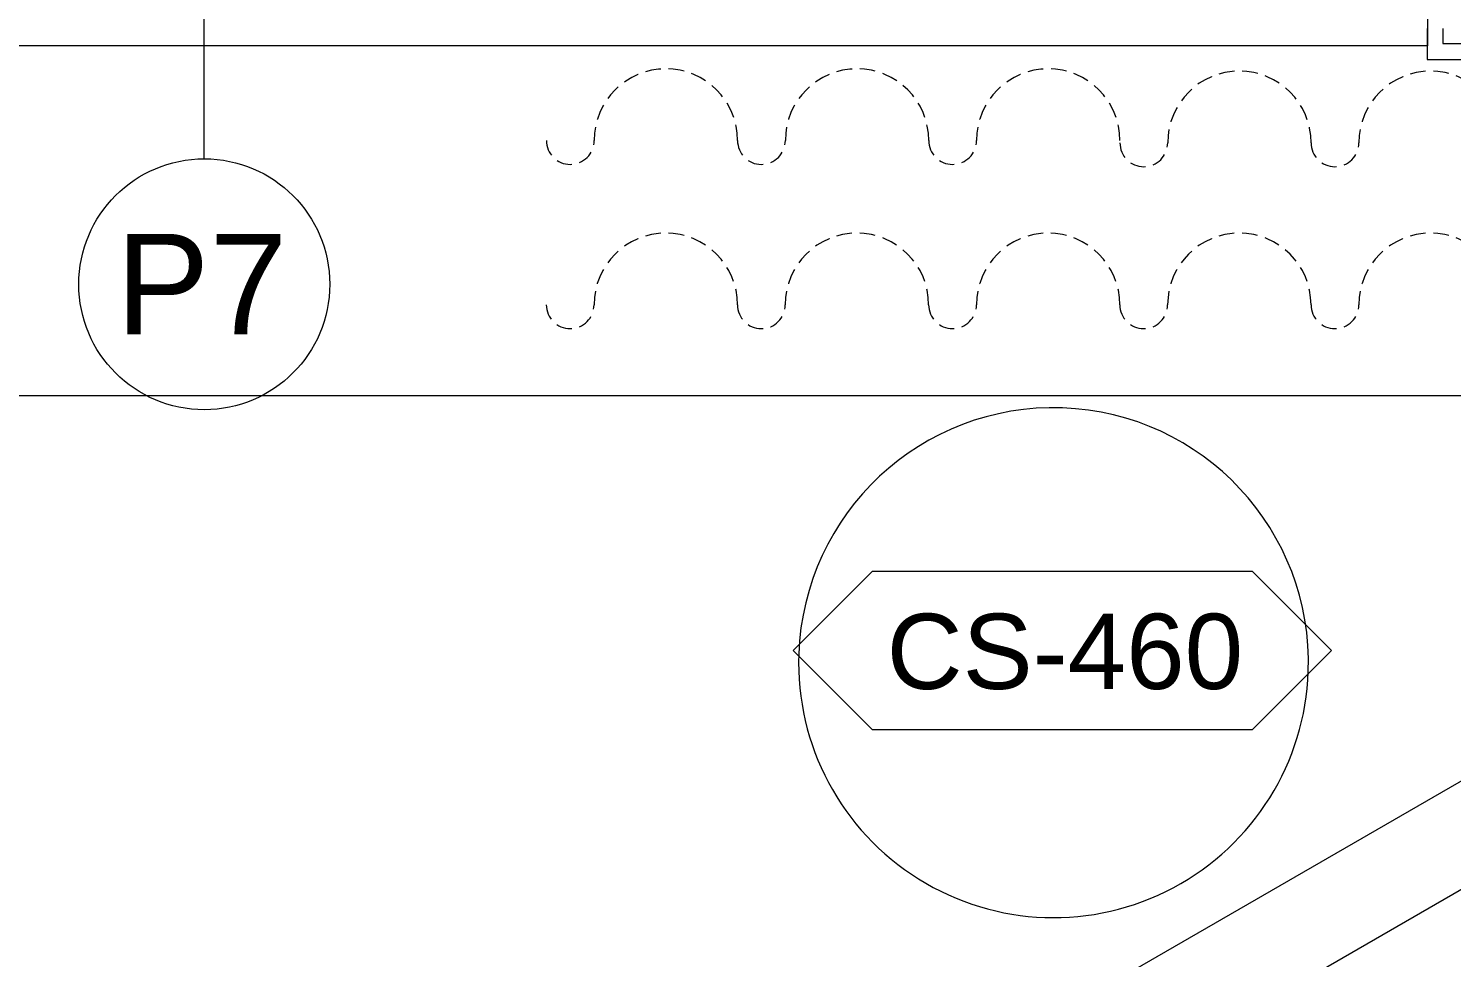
# Model space of a CAD drawing. Header units: centimetres. Extents: x 118932 to 154602, y -32682 to -23521.
# Drawn here: x 139593.2 to 139706.6, y -25336.1 to -25262 of the extents above; entities that cross this region are included whole.
import ezdxf
from ezdxf.enums import TextEntityAlignment as Align

# ---------------------------------------------------------------- set-up
doc = ezdxf.new("R2010")
doc.units = ezdxf.units.CM
doc.header["$LTSCALE"] = 50
doc.header["$MEASUREMENT"] = 0
doc.linetypes.add('HIDDEN', pattern=[0.375, 0.25, -0.125])
for name, color, linetype, lineweight, true_color in [('GEN_00_BL_Yazı', 7, 'Continuous', 0, 0x4f5250), ('GEN_02_TF_Mobilya', 7, 'Continuous', 5, 0x745e3d), ('GEN_02_TF_Pencere', 7, 'Continuous', 9, 0x6093ac), ('GEN_05_ML_Alçıpan_giydirme', 7, 'Continuous', 18, 0x7ebab5), ('GEN_05_ML_Mermer', 7, 'Continuous', 9, 0x9d8692)]:
    doc.layers.add(name, color=color, linetype=linetype, lineweight=lineweight, true_color=true_color)
doc.layers.add('GEN_02_TF_Halı', color=7, linetype='Continuous', lineweight=5, true_color=0x903373, transparency=0.8)
doc.styles.add('ARIAL', font='arial.ttf')
doc.styles.add('Arial_6', font='arial.ttf', dxfattribs={"height": 59.5325})

# ---------------------------------------------------------------- blocks, each defined once
blk = doc.blocks.new('P7_')
at = {"layer": 'GEN_02_TF_Pencere'}
blk.add_line((163386.22, -16188.83, 0), (163386.22, -16138.82, 0), dxfattribs=at)
blk.add_circle((163386.22, -16198.83, 0), 10, dxfattribs=at)
at = {"layer": 'GEN_05_ML_Mermer', "elevation": 0}
blk.add_lwpolyline([(163483.72, -16179.82), (163288.72, -16179.82), (163288.72, -16161.83), (163483.72, -16161.83)], close=True, dxfattribs=at)
at = {"layer": 'GEN_02_TF_Pencere', "lineweight": 30, "transparency": 33554687, "style": 'ARIAL'}
blk.add_text('P7', height=8, dxfattribs=at).set_placement((163379.18, -16202.81, 0))
blk = doc.blocks.new('dograma level 0 d blok')
at = {"layer": 'GEN_05_ML_Alçıpan_giydirme', "color": 1}
blk.add_blockref('P7_', (-163759.25, 18146.71, 0), dxfattribs=at)
blk = doc.blocks.new('FFE-Tag')
at = {"color": 0}
blk.add_wipeout([(-8.761, 0), (-6.189, 2.572), (6.189, 2.572), (8.761, 0), (6.189, -2.572), (-6.189, -2.572)], dxfattribs=at).dxf.layer = 'GEN_00_BL_Yazı'
at = {"layer": 'GEN_00_BL_Yazı', "color": 0}
for p, q in [((-8.761, 0), (-6.189, 2.572)), ((6.189, 2.572), (-6.189, 2.572)), ((8.761, 0), (6.189, 2.572)), ((-8.761, 0), (-6.189, -2.572)), ((8.761, 0), (6.189, -2.572)), ((-6.189, -2.572), (6.189, -2.572))]:
    blk.add_line(p, q, dxfattribs=at)
blk = doc.blocks.new('CS-460_SideTable_R40')
at = {"layer": 'GEN_00_BL_Yazı', "xscale": 24.48801272789115, "yscale": 24.48801272789115, "zscale": 24.48801272789115, "rotation": 181.9776773082424}
blk.add_blockref('FFE-Tag', (-6.7, -10), dxfattribs=at)
at = {"layer": 'GEN_02_TF_Mobilya'}
for start, end in [(360, 180), (180, 360)]:
    blk.add_arc((0, 0), 203.2, start, end, dxfattribs=at)
at = {"layer": 'GEN_00_BL_Yazı', "insert": (134.3, -34.4), "char_height": 60, "attachment_point": 1, "rotation": 181.9777, "style": 'Arial_6'}
blk.add_mtext('CS-460', dxfattribs=at)
blk = doc.blocks.new('Drapery Nest - Drape-V396-TYPE F')
at = {"layer": 'GEN_02_TF_Mobilya', "linetype": 'HIDDEN'}
for points in [[(0, 95.25, -1), (0, 133.35, 1), (0, 247.65, -1), (0, 285.75, 1), (0, 400.05, -1), (0, 438.15, 1), (0, 400.05, -1), (0, 285.75, 1), (0, 247.65, -1), (0, 133.35, 1), (0, 95.25, -1), (0, -19.05, 1)], [(0, -361.95, -1), (0, -323.85, 1), (0, -209.55, -1), (0, -171.45, 1), (0, -57.15, -1), (0, -19.05, 1), (0, -57.15, -1), (0, -171.45, 1), (0, -209.55, -1), (0, -323.85, 1), (0, -361.95, -1), (0, -476.25, 1)]]:
    blk.add_lwpolyline(points, format="xyb", close=True, dxfattribs=at)
blk = doc.blocks.new('Drapery Nest - Drape-V397-TYPE F')
at = {"layer": 'GEN_02_TF_Mobilya', "linetype": 'HIDDEN'}
for points in [[(0, 95.2, -1), (0, 133.3, 1), (0, 247.6, -1), (0, 285.7, 1), (0, 400, -1), (0, 438.1, 1), (0, 400, -1), (0, 285.7, 1), (0, 247.6, -1), (0, 133.3, 1), (0, 95.2, -1), (0, -19.1, 1)], [(-1.8, -362, -1), (-1.8, -323.9, 1), (-1.8, -209.6, -1), (-1.8, -171.5, 1), (-1.8, -57.2, -1), (-1.8, -19.1, 1), (-1.8, -57.2, -1), (-1.8, -171.5, 1), (-1.8, -209.6, -1), (-1.8, -323.9, 1), (-1.8, -362, -1), (-1.8, -476.3, 1)]]:
    blk.add_lwpolyline(points, format="xyb", close=True, dxfattribs=at)
blk = doc.blocks.new('UP-451_LoungeChair')
at = {"layer": 'GEN_02_TF_Mobilya'}
for p, q in [((-406.4, 406.4), (-331.4, 406.4)), ((-406.4, -144.9), (-406.4, 406.4)), ((-331.4, 406.4), (331.4, 406.4)), ((-331.4, 406.4), (-331.4, -126.6)), ((331.4, 406.4), (406.4, 406.4)), ((331.4, -306.4), (331.4, 406.4)), ((406.4, 406.4), (406.4, -306.4)), ((-331.4, -126.6), (-331.4, -306.4)), ((-406.4, -306.4), (-406.4, -144.9)), ((-331.4, -230.2), (331.4, -230.2)), ((406.4, -306.4), (-406.4, -306.4)), ((-406.4, -306.4), (-406.4, -406.4)), ((406.4, -406.4), (406.4, -306.4)), ((-406.4, -406.4), (406.4, -406.4))]:
    blk.add_line(p, q, dxfattribs=at)
at = {"layer": 'GEN_00_BL_Yazı', "xscale": -24.48801272789174, "yscale": 24.48801272789174, "zscale": 24.48801272789174, "rotation": 179.9999999999789}
blk.add_blockref('FFE-Tag', (0, 293.4), dxfattribs=at)
at = {"layer": 'GEN_00_BL_Yazı', "style": 'Arial_6', "width": 0.7}
blk.add_attdef('KOD', text='', height=60, rotation=360, dxfattribs=at).set_placement((0, 293.4), align=Align.MIDDLE_CENTER)
blk = doc.blocks.new('D blok level 1 tefrişler')
at = {"layer": 'GEN_02_TF_Halı'}
blk.add_lwpolyline([(-1322.16, 1249.64), (-1102.16, 1249.64), (-1102.16, 1749.64), (-1322.16, 1749.64)], close=True, dxfattribs=at)
at = {"xscale": 0.1000000000000028, "yscale": 0.1000000000000028, "zscale": 0.1000000000000028, "rotation": 90}
for name, p in [('Drapery Nest - Drape-V397-TYPE F', (-1206.63, 1769.99)), ('Drapery Nest - Drape-V396-TYPE F', (-1206.63, 1756.9))]:
    blk.add_blockref(name, p, dxfattribs=at)
at = {"xscale": 0.1000000000000028, "yscale": 0.1000000000000028, "zscale": 0.1000000000000028, "rotation": 178.0223226917576}
blk.add_blockref('CS-460_SideTable_R40', (-1210.01, 1728.37), dxfattribs=at)
at = {"xscale": 0.1000000000000001, "yscale": 0.1000000000000001, "zscale": 0.1000000000000001, "rotation": 120.0000187159845}
blk.add_blockref('UP-451_LoungeChair', (-1169.03, 1676.92), dxfattribs=at).add_auto_attribs({'KOD': 'UP-451'})
blk = doc.blocks.new('level 1 d blok duvarlar')
at = {"layer": 'GEN_05_ML_Alçıpan_giydirme', "elevation": 0}
for points in [[(1147.91, -116.09), (1147.91, -117.29), (1225.96, -117.29), (1225.96, -919.72), (994.71, -919.72)], [(1146.66, -116.09), (1146.66, -118.54), (1224.71, -118.54), (1224.71, -918.47), (994.71, -918.47)]]:
    blk.add_lwpolyline(points, dxfattribs=at)

msp = doc.modelspace()

# ---------------------------------------------------------------- block references
msp.add_blockref('dograma level 0 d blok', (139980.2, -27230.27, 0))

# ---------------------------------------------------------------- next in the draw order: block references
msp.add_blockref('D blok level 1 tefrişler', (140884.88, -27040.92, 0))

# ---------------------------------------------------------------- next in the draw order: block references
msp.add_blockref('level 1 d blok duvarlar', (138558, -25145.92))

doc.saveas('drawing.dxf')
